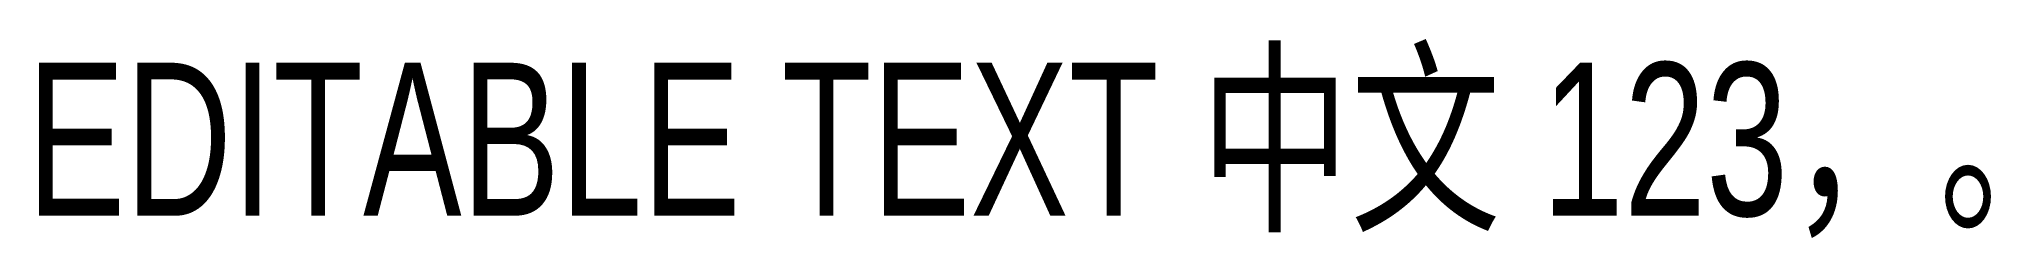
# Model space of a CAD drawing. Extents: x -108 to 772, y 92 to 182.
import ezdxf

# ---------------------------------------------------------------- set-up
doc = ezdxf.new("R2010")
doc.units = 0
doc.layers.add('OCR_TEXT', color=6, linetype='Continuous', lineweight=0)
doc.styles.add('wqy-unicode', font='wqy-unicode.lff')

msp = doc.modelspace()

# ---------------------------------------------------------------- texts
at = {"layer": 'OCR_TEXT', "color": 6, "style": 'wqy-unicode', "width": 0.72}
msp.add_text('EDITABLE TEXT 中文 123，。', height=69.1126, dxfattribs=at).set_placement((-113.59, 101.67))

doc.saveas('drawing.dxf')
